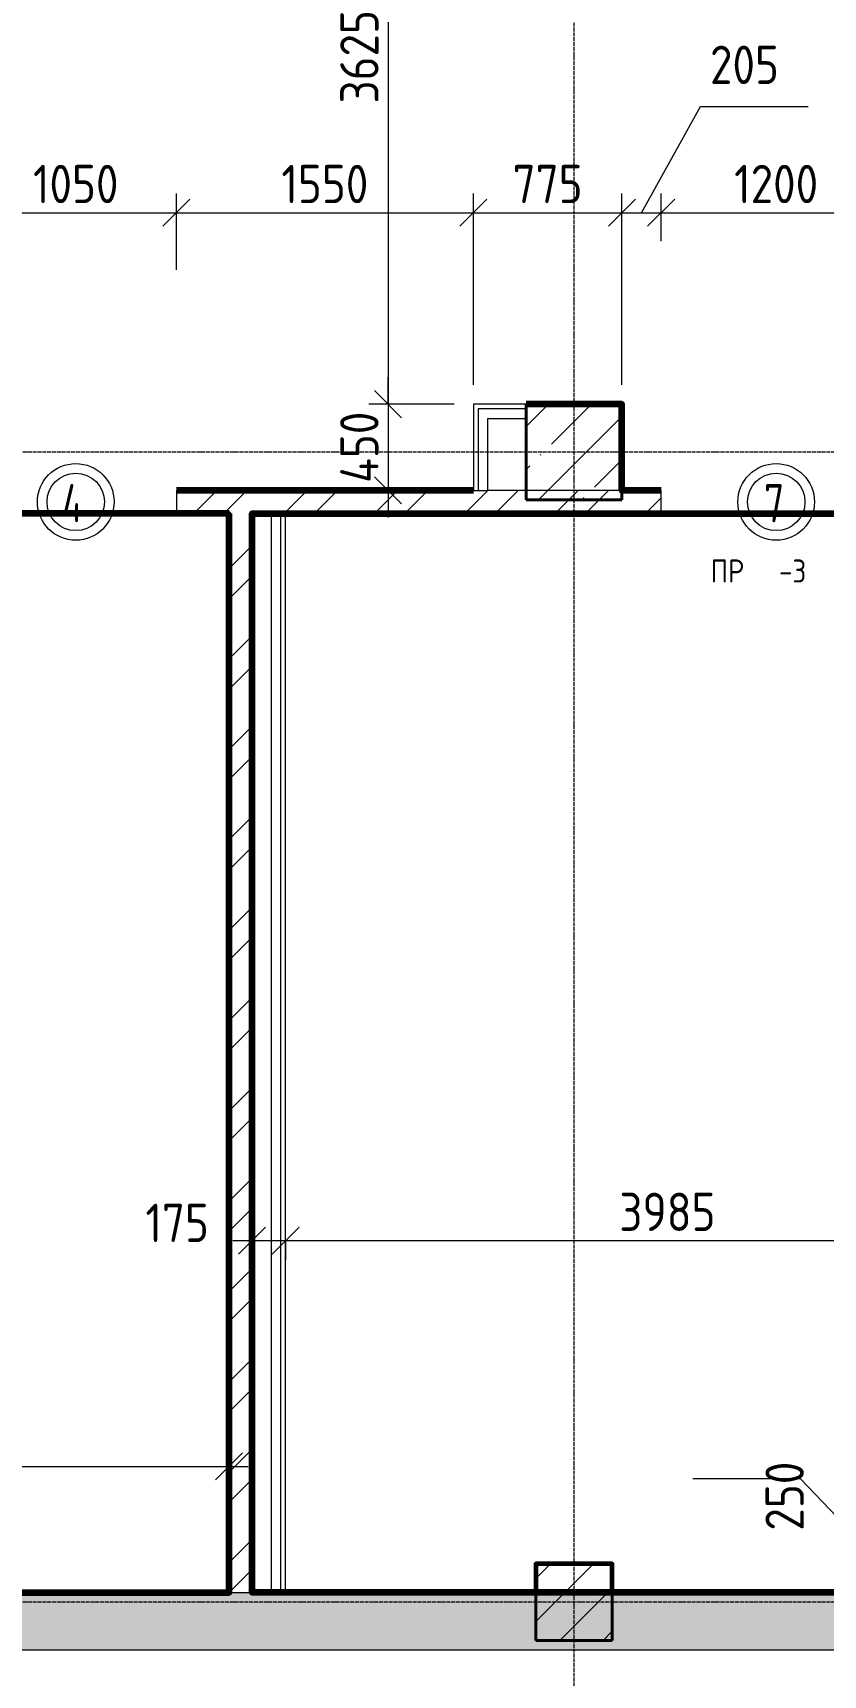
# Model space of a CAD drawing. Header units: millimetres. Extents: x -56773 to 221258, y -262288 to 26541.
# Drawn here: x 36976 to 41100, y -7377 to 1192 of the extents above; entities that cross this region are included whole.
import ezdxf

# ---------------------------------------------------------------- set-up
doc = ezdxf.new("R2010")
doc.units = ezdxf.units.MM
doc.linetypes.add('ADSK_Линия сетки', pattern=[25, 20, -2.5, 0, -2.5])
for name, color, linetype, lineweight in [('3.1 Штукатурка для инвесторов', 5, 'Continuous', 60), ('3.2) Штук 4 вып Сентябрь', 162, 'Continuous', 120), ('4.3)Шпакл баз сент инв подв и 1 эт', 6, 'Continuous', 60), ('Марки', 7, 'Continuous', 20), ('Марки дверей', 7, 'Continuous', 20), ('Несущие колонны', 7, 'Continuous', 18), ('Оси', 7, 'Continuous', 9), ('Размеры', 7, 'Continuous', 9), ('Стены внутренние', 7, 'Continuous', 18), ('Стены штриховка', 7, 'Continuous', 9)]:
    doc.layers.add(name, color=color, linetype=linetype, lineweight=lineweight)
doc.styles.add('GOST Common_3', font='', dxfattribs={"width": 0.9, "height": 200})
doc.styles.add('GOST Common_9', font='', dxfattribs={"width": 0.9, "height": 120})
doc.styles.add('GOST Common_B', font='', dxfattribs={"width": 0.8, "height": 200})
doc.styles.get('GOST Common_3').set_extended_font_data('GOST Common')
doc.styles.get('GOST Common_9').set_extended_font_data('GOST Common')
doc.styles.get('GOST Common_B').set_extended_font_data('GOST Common', bold=True)
doc.dimstyles.new('ADSK_Основной_2_0', dxfattribs={"dimscale": 304.8, "dimtxt": 201.142999, "dimasz": 0.463911, "dimexe": 0.328084, "dimexo": 0.328084, "dimgap": 0.164042, "dimtad": 1, "dimdec": 3, "dimrnd": 0.001, "dimdsep": 46, "dimtxsty": 'GOST Common_3', "dimblk1": 'OBLIQUE', "dimblk2": 'OBLIQUE', "dimsah": 1, "dimcen": 0.09, "dimdle": 0.328084, "dimazin": 2, "dimtfac": 1, "dimtdec": 4, "dimtix": 1, "dimtmove": 0, "dimatfit": 3, "dimfxl": 1, "dimtvp": 1, "dimtolj": 1, "dimtzin": 0, "dimlwd": 20, "dimlwe": 20, "dimarcsym": 2})
doc.dimstyles.new('ADSK_Основной_2_0_1', dxfattribs={"dimscale": 304.8, "dimtxt": 201.142999, "dimasz": 0.463911, "dimexe": 0.328084, "dimexo": 0.328084, "dimgap": 0.164042, "dimtad": 1, "dimdec": 3, "dimrnd": 0.001, "dimdsep": 46, "dimtxsty": 'GOST Common_3', "dimblk1": 'OBLIQUE', "dimblk2": 'OBLIQUE', "dimsah": 1, "dimcen": 0.09, "dimdle": 0.328084, "dimazin": 2, "dimtfac": 1, "dimtdec": 4, "dimtix": 1, "dimtmove": 1, "dimatfit": 3, "dimfxl": 1, "dimtvp": 1, "dimtolj": 1, "dimtzin": 0, "dimlwd": 20, "dimlwe": 20, "dimarcsym": 2})
doc.dimstyles.new('ADSK_Основной_2_0_2', dxfattribs={"dimscale": 304.8, "dimtxt": 201.142999, "dimasz": 0.463911, "dimexe": 0.328084, "dimexo": 0.328084, "dimgap": 0.164042, "dimtad": 1, "dimdec": 3, "dimrnd": 0.001, "dimdsep": 46, "dimtxsty": 'GOST Common_3', "dimblk1": 'OBLIQUE', "dimblk2": 'OBLIQUE', "dimsah": 1, "dimcen": 0.09, "dimdle": 0.328084, "dimazin": 2, "dimtfac": 1, "dimtdec": 4, "dimtix": 1, "dimtmove": 0, "dimatfit": 3, "dimfxl": 1, "dimtvp": 1, "dimtolj": 1, "dimtzin": 0, "dimlwd": 20, "dimlwe": 20, "dimarcsym": 2})
pattern_1 = [(45, (0, 0), (-224.5064, 224.5064), []), (45, (224.5, 0), (-224.5064, 224.5064), [396.875, -79.375, 3.353, -76.022])]
pattern_2 = [(45, (0, 0), (-235.7317, 235.7317), []), (45, (157.15, 0), (-235.7317, 235.7317), [])]

# ---------------------------------------------------------------- blocks, each defined once
blk = doc.blocks.new('ADSK_КолоннаЖБ_Прямоугольная - 400x400 мм-1809659-Кладочный план подвала')
at = {"layer": 'Несущие колонны', "lineweight": 40}
for p, q in [((-200, 200), (200, 200)), ((-200, -200), (-200, 200)), ((200, 200), (200, -200)), ((200, -200), (-200, -200))]:
    blk.add_line(p, q, dxfattribs=at)
blk = doc.blocks.new('ADSK_КолоннаЖБ_Прямоугольная - 500x500 мм-1807509-Кладочный план подвала')
at = {"layer": 'Несущие колонны', "lineweight": 40}
for p, q in [((-250, 250), (250, 250)), ((-250, -250), (-250, 250)), ((250, 250), (250, -250)), ((250, -250), (-250, -250))]:
    blk.add_line(p, q, dxfattribs=at)
blk = doc.blocks.new('М_двери1 - Марка экземпляра 2-3719212-Кладочный план подвала')
at = {"layer": 'Марки дверей'}
for radius in [2, 1.5]:
    blk.add_circle((0, 0), radius, dxfattribs=at)
blk = doc.blocks.new('_Oblique')
at = {"color": 0, "linetype": 'ByBlock', "lineweight": -2}
blk.add_line((-0.5, -0.5), (0.5, 0.5), dxfattribs=at)
blk = doc.blocks.new('DIMBLOCK286-Кладочный план подвала')
at = {"layer": 'Defpoints', "color": 0, "lineweight": 25, "transparency": 16777216}
for p in [(37725, 253.7), (36675, -145), (37725, -145)]:
    blk.add_point(p, dxfattribs=at)
at = {"layer": 'Размеры', "color": 0, "lineweight": 20, "transparency": 16777216}
for p, q in [((36675, -45), (36675, 353.7)), ((37725, -45), (37725, 353.7)), ((36575, 253.7), (37825, 253.7))]:
    blk.add_line(p, q, dxfattribs=at)
at = {"layer": 'Размеры', "color": 0, "lineweight": 20, "transparency": 16777216, "xscale": 141.4, "yscale": 141.4, "zscale": 141.4, "rotation": 180}
blk.add_blockref('_Oblique', (36675, 253.7), dxfattribs=at)
at = {"layer": 'Размеры', "color": 0, "lineweight": 20, "transparency": 16777216, "xscale": 141.4, "yscale": 141.4, "zscale": 141.4}
blk.add_blockref('_Oblique', (37725, 253.7), dxfattribs=at)
at = {"layer": 'Размеры', "color": 0, "lineweight": 9, "transparency": 16777216, "insert": (37200, 403.7), "char_height": 200, "width": 560.473, "attachment_point": 5, "style": 'GOST Common_3'}
blk.add_mtext('\\A1;1050', dxfattribs=at)
blk = doc.blocks.new('DIMBLOCK287-Кладочный план подвала')
at = {"layer": 'Defpoints', "color": 0, "lineweight": 25, "transparency": 16777216}
for p in [(39275, 253.7), (37725, -145), (39275, -745)]:
    blk.add_point(p, dxfattribs=at)
at = {"layer": 'Размеры', "color": 0, "lineweight": 20, "transparency": 16777216}
for p, q in [((37725, -45), (37725, 353.7)), ((39275, -645), (39275, 353.7)), ((37625, 253.7), (39375, 253.7))]:
    blk.add_line(p, q, dxfattribs=at)
at = {"layer": 'Размеры', "color": 0, "lineweight": 20, "transparency": 16777216, "xscale": 141.4, "yscale": 141.4, "zscale": 141.4, "rotation": 180}
blk.add_blockref('_Oblique', (37725, 253.7), dxfattribs=at)
at = {"layer": 'Размеры', "color": 0, "lineweight": 20, "transparency": 16777216, "xscale": 141.4, "yscale": 141.4, "zscale": 141.4}
blk.add_blockref('_Oblique', (39275, 253.7), dxfattribs=at)
at = {"layer": 'Размеры', "color": 0, "lineweight": 9, "transparency": 16777216, "insert": (38500, 403.7), "char_height": 200, "width": 560.473, "attachment_point": 5, "style": 'GOST Common_3'}
blk.add_mtext('\\A1;1550', dxfattribs=at)
blk = doc.blocks.new('DIMBLOCK288-Кладочный план подвала')
at = {"layer": 'Defpoints', "color": 0, "lineweight": 25, "transparency": 16777216}
for p in [(40050, 253.7), (39275, -745), (40050, -745)]:
    blk.add_point(p, dxfattribs=at)
at = {"layer": 'Размеры', "color": 0, "lineweight": 20, "transparency": 16777216}
for p, q in [((39275, -645), (39275, 353.7)), ((40050, -645), (40050, 353.7)), ((39175, 253.7), (40150, 253.7))]:
    blk.add_line(p, q, dxfattribs=at)
at = {"layer": 'Размеры', "color": 0, "lineweight": 20, "transparency": 16777216, "xscale": 141.4, "yscale": 141.4, "zscale": 141.4, "rotation": 180}
blk.add_blockref('_Oblique', (39275, 253.7), dxfattribs=at)
at = {"layer": 'Размеры', "color": 0, "lineweight": 20, "transparency": 16777216, "xscale": 141.4, "yscale": 141.4, "zscale": 141.4}
blk.add_blockref('_Oblique', (40050, 253.7), dxfattribs=at)
at = {"layer": 'Размеры', "color": 0, "lineweight": 9, "transparency": 16777216, "insert": (39662.5, 403.7), "char_height": 200, "width": 454.106, "attachment_point": 5, "style": 'GOST Common_3'}
blk.add_mtext('\\A1;775', dxfattribs=at)
blk = doc.blocks.new('DIMBLOCK289-Кладочный план подвала')
at = {"layer": 'Defpoints', "color": 0, "lineweight": 25, "transparency": 16777216}
for p in [(40255, 253.7), (40255, 5), (40050, -745)]:
    blk.add_point(p, dxfattribs=at)
at = {"layer": 'Размеры', "color": 0, "lineweight": 20, "transparency": 16777216}
for p, q in [((40152.5, 253.7), (40459.6, 808.7)), ((40459.6, 808.7), (41022.5, 808.7)), ((40050, -645), (40050, 353.7)), ((40255, 105), (40255, 353.7)), ((39950, 253.7), (40355, 253.7))]:
    blk.add_line(p, q, dxfattribs=at)
at = {"layer": 'Размеры', "color": 0, "lineweight": 20, "transparency": 16777216, "xscale": 141.4, "yscale": 141.4, "zscale": 141.4, "rotation": 180}
blk.add_blockref('_Oblique', (40050, 253.7), dxfattribs=at)
at = {"layer": 'Размеры', "color": 0, "lineweight": 20, "transparency": 16777216, "xscale": 141.4, "yscale": 141.4, "zscale": 141.4}
blk.add_blockref('_Oblique', (40255, 253.7), dxfattribs=at)
at = {"layer": 'Размеры', "color": 0, "lineweight": 9, "transparency": 16777216, "insert": (40509.6, 1125.4), "char_height": 200, "width": 454.106, "attachment_point": 1, "line_spacing_factor": 1.022761, "style": 'GOST Common_3'}
blk.add_mtext('\\A1;205', dxfattribs=at)
blk = doc.blocks.new('DIMBLOCK290-Кладочный план подвала')
at = {"layer": 'Defpoints', "color": 0, "lineweight": 25, "transparency": 16777216}
for p in [(41455, 253.7), (40255, 5), (41455, 5)]:
    blk.add_point(p, dxfattribs=at)
at = {"layer": 'Размеры', "color": 0, "lineweight": 20, "transparency": 16777216}
for p, q in [((40255, 105), (40255, 353.7)), ((41455, 105), (41455, 353.7)), ((40155, 253.7), (41555, 253.7))]:
    blk.add_line(p, q, dxfattribs=at)
at = {"layer": 'Размеры', "color": 0, "lineweight": 20, "transparency": 16777216, "xscale": 141.4, "yscale": 141.4, "zscale": 141.4, "rotation": 180}
blk.add_blockref('_Oblique', (40255, 253.7), dxfattribs=at)
at = {"layer": 'Размеры', "color": 0, "lineweight": 20, "transparency": 16777216, "xscale": 141.4, "yscale": 141.4, "zscale": 141.4}
blk.add_blockref('_Oblique', (41455, 253.7), dxfattribs=at)
at = {"layer": 'Размеры', "color": 0, "lineweight": 9, "transparency": 16777216, "insert": (40855, 403.7), "char_height": 200, "width": 560.473, "attachment_point": 5, "style": 'GOST Common_3'}
blk.add_mtext('\\A1;1200', dxfattribs=at)
blk = doc.blocks.new('DIMBLOCK389-Кладочный план подвала')
at = {"layer": 'Defpoints', "color": 0, "lineweight": 25, "transparency": 16777216}
for p in [(34000, -6187.2), (38000, -6187.2), (38000, -6287.2)]:
    blk.add_point(p, dxfattribs=at)
at = {"layer": 'Размеры', "color": 0, "lineweight": 20, "transparency": 16777216}
for p, q in [((33900, -6287.2), (38100, -6287.2)), ((34000, -6287.2), (34000, -6387.2)), ((38000, -6287.2), (38000, -6387.2))]:
    blk.add_line(p, q, dxfattribs=at)
at = {"layer": 'Размеры', "color": 0, "lineweight": 20, "transparency": 16777216, "xscale": 141.4, "yscale": 141.4, "zscale": 141.4, "rotation": 180}
blk.add_blockref('_Oblique', (34000, -6287.2), dxfattribs=at)
at = {"layer": 'Размеры', "color": 0, "lineweight": 20, "transparency": 16777216, "xscale": 141.4, "yscale": 141.4, "zscale": 141.4}
blk.add_blockref('_Oblique', (38000, -6287.2), dxfattribs=at)
at = {"layer": 'Размеры', "color": 0, "lineweight": 9, "transparency": 16777216, "insert": (36000, -6137.2), "char_height": 200, "width": 625.93, "attachment_point": 5, "style": 'GOST Common_3'}
blk.add_mtext('\\A1;4000', dxfattribs=at)
blk = doc.blocks.new('DIMBLOCK391-Кладочный план подвала')
at = {"layer": 'Defpoints', "color": 0, "lineweight": 25, "transparency": 16777216}
for p in [(41326.5, -6695), (41426.5, -6695), (41326.5, -6945)]:
    blk.add_point(p, dxfattribs=at)
at = {"layer": 'Размеры', "color": 0, "lineweight": 20, "transparency": 16777216}
for p, q in [((40982.5, -6351.9), (40419.6, -6351.9)), ((41426.5, -6820), (40982.5, -6351.9)), ((41426.5, -7045), (41426.5, -6595)), ((41426.5, -6695), (41526.5, -6695)), ((41426.5, -6945), (41526.5, -6945))]:
    blk.add_line(p, q, dxfattribs=at)
at = {"layer": 'Размеры', "color": 0, "lineweight": 20, "transparency": 16777216, "xscale": 141.4, "yscale": 141.4, "zscale": 141.4}
for p, rotation in [((41426.5, -6695), 90), ((41426.5, -6945), 270)]:
    blk.add_blockref('_Oblique', p, dxfattribs=dict(at, rotation=rotation))
at = {"layer": 'Размеры', "color": 0, "lineweight": 9, "transparency": 16777216, "insert": (40799.2, -6622.7), "char_height": 200, "width": 454.106, "attachment_point": 1, "rotation": 90, "line_spacing_factor": 1.022761, "style": 'GOST Common_3'}
blk.add_mtext('\\A1;250', dxfattribs=at)
blk = doc.blocks.new('DIMBLOCK394-Кладочный план подвала')
at = {"layer": 'Defpoints', "color": 0, "lineweight": 25, "transparency": 16777216}
for p in [(38120, -5009.4), (38295, -5009.4), (38295, -5109.3)]:
    blk.add_point(p, dxfattribs=at)
at = {"layer": 'Размеры', "color": 0, "lineweight": 20, "transparency": 16777216}
for p, q in [((38020, -5109.3), (38395, -5109.3)), ((38120, -5109.4), (38120, -5209.3)), ((38295, -5109.4), (38295, -5209.3))]:
    blk.add_line(p, q, dxfattribs=at)
at = {"layer": 'Размеры', "color": 0, "lineweight": 20, "transparency": 16777216, "xscale": 141.4, "yscale": 141.4, "zscale": 141.4, "rotation": 180}
blk.add_blockref('_Oblique', (38120, -5109.3), dxfattribs=at)
at = {"layer": 'Размеры', "color": 0, "lineweight": 20, "transparency": 16777216, "xscale": 141.4, "yscale": 141.4, "zscale": 141.4}
blk.add_blockref('_Oblique', (38295, -5109.3), dxfattribs=at)
at = {"layer": 'Размеры', "color": 0, "lineweight": 9, "transparency": 16777216, "insert": (37563.9, -4916.8), "char_height": 200, "width": 409.104, "attachment_point": 1, "line_spacing_factor": 1.022761, "style": 'GOST Common_3'}
blk.add_mtext('\\A1;175', dxfattribs=at)
blk = doc.blocks.new('DIMBLOCK395-Кладочный план подвала')
at = {"layer": 'Defpoints', "color": 0, "lineweight": 25, "transparency": 16777216}
for p in [(38295, -5009.4), (42280, -5109.3), (42280, -5133)]:
    blk.add_point(p, dxfattribs=at)
at = {"layer": 'Размеры', "color": 0, "lineweight": 20, "transparency": 16777216}
for p, q in [((42280, -5033), (42280, -5009.3)), ((38195, -5109.3), (42380, -5109.3)), ((38295, -5109.4), (38295, -5209.3))]:
    blk.add_line(p, q, dxfattribs=at)
at = {"layer": 'Размеры', "color": 0, "lineweight": 20, "transparency": 16777216, "xscale": 141.4, "yscale": 141.4, "zscale": 141.4, "rotation": 180}
blk.add_blockref('_Oblique', (38295, -5109.3), dxfattribs=at)
at = {"layer": 'Размеры', "color": 0, "lineweight": 20, "transparency": 16777216, "xscale": 141.4, "yscale": 141.4, "zscale": 141.4}
blk.add_blockref('_Oblique', (42280, -5109.3), dxfattribs=at)
at = {"layer": 'Размеры', "color": 0, "lineweight": 9, "transparency": 16777216, "insert": (40287.5, -4959.3), "char_height": 200, "width": 605.475, "attachment_point": 5, "style": 'GOST Common_3'}
blk.add_mtext('\\A1;3985', dxfattribs=at)
blk = doc.blocks.new('DIMBLOCK471-Кладочный план подвала')
at = {"layer": 'Defpoints', "color": 0, "lineweight": 25, "transparency": 16777216}
for p in [(39275, 2880), (38830, -745), (39275, -745)]:
    blk.add_point(p, dxfattribs=at)
at = {"layer": 'Размеры', "color": 0, "lineweight": 20, "transparency": 16777216}
for p, q in [((38830, 2980), (38830, -845)), ((39175, 2880), (38730, 2880)), ((39175, -745), (38730, -745))]:
    blk.add_line(p, q, dxfattribs=at)
at = {"layer": 'Размеры', "color": 0, "lineweight": 20, "transparency": 16777216, "xscale": 141.4, "yscale": 141.4, "zscale": 141.4}
for p, rotation in [((38830, 2880), 90), ((38830, -745), 270)]:
    blk.add_blockref('_Oblique', p, dxfattribs=dict(at, rotation=rotation))
at = {"layer": 'Размеры', "color": 0, "lineweight": 9, "transparency": 16777216, "insert": (38680, 1067.5), "char_height": 200, "width": 605.475, "attachment_point": 5, "rotation": 90, "style": 'GOST Common_3'}
blk.add_mtext('\\A1;3625', dxfattribs=at)
blk = doc.blocks.new('DIMBLOCK472-Кладочный план подвала')
at = {"layer": 'Defpoints', "color": 0, "lineweight": 25, "transparency": 16777216}
for p in [(39275, -745), (38830, -1195), (38930, -1195)]:
    blk.add_point(p, dxfattribs=at)
at = {"layer": 'Размеры', "color": 0, "lineweight": 20, "transparency": 16777216}
for p, q in [((38830, -745), (38830, -603.6)), ((39175, -745), (38730, -745)), ((38830, -745), (38830, -1195)), ((38830, -1195), (38730, -1195)), ((38830, -1195), (38830, -1336.4))]:
    blk.add_line(p, q, dxfattribs=at)
at = {"layer": 'Размеры', "color": 0, "lineweight": 20, "transparency": 16777216, "xscale": 141.4, "yscale": 141.4, "zscale": 141.4}
for p, rotation in [((38830, -745), 270), ((38830, -1195), 90)]:
    blk.add_blockref('_Oblique', p, dxfattribs=dict(at, rotation=rotation))
at = {"layer": 'Размеры', "color": 0, "lineweight": 9, "transparency": 16777216, "insert": (38680, -970), "char_height": 200, "width": 474.561, "attachment_point": 5, "rotation": 90, "style": 'GOST Common_3'}
blk.add_mtext('\\A1;450', dxfattribs=at)

msp = doc.modelspace()

# ---------------------------------------------------------------- hatches: boundary and pattern name
at = {"layer": 'Несущие колонны', "lineweight": 9}
h = msp.add_hatch(dxfattribs=at)
h.set_pattern_fill('FP_3', color=256, style=0, pattern_type=2)
h.set_pattern_definition(pattern_1)
h.paths.add_polyline_path([(40050, -1245.031), (40050, -745.031), (39550, -745.031), (39550, -1245.031)])
h = msp.add_hatch(dxfattribs=at)
h.set_pattern_fill('FP_3', color=256, style=0, pattern_type=2)
h.set_pattern_definition(pattern_1)
h.paths.add_polyline_path([(40000, -7195.031), (40000, -6795.031), (39600, -6795.031), (39600, -7195.031)])
at = {"layer": 'Стены внутренние', "lineweight": 9}
h = msp.add_hatch(dxfattribs=at)
h.set_pattern_fill('FP_2', color=256, style=0, pattern_type=2)
h.set_pattern_definition(pattern_2)
h.paths.add_polyline_path([(61550, -1315.031), (61550, -1245.031), (61350, -1245.031), (61350, -1195.031), (61175, -1195.031), (61175, -1315.031)])
h.paths.add_polyline_path([(60125, -1315.031), (60125, -1195.031), (55850, -1195.031), (55850, -1245.031), (55350, -1245.031), (55350, -1195.031), (52020, -1195.031), (52020, -1315.031), (58221.4367, -1315.031)])
h.paths.add_polyline_path([(49850, -1315.031), (50470, -1315.031), (50470, -1195.031), (49850, -1195.031), (49850, -1245.031), (49350, -1245.031), (49350, -1195.031), (47800, -1195.031), (47800, -1315.031), (49620, -1315.031)])
h.paths.add_polyline_path([(46750, -1315.031), (46750, -1195.031), (45475, -1195.031), (45475, -1315.031), (45720, -1315.031)])
h.paths.add_polyline_path([(44275, -1315.031), (44275, -1195.031), (41455, -1195.031), (41455, -1315.031), (42400, -1315.031)])
h.paths.add_polyline_path([(40255, -1315.031), (40255, -1195.031), (37725, -1195.031), (37725, -1315.031), (38295, -1315.031)])
h.paths.add_polyline_path([(36478.0028, -1315.031), (36675, -1315.031), (36675, -1195.031), (32880, -1195.031), (32880, -1315.031), (34000, -1315.031)])
h.paths.add_polyline_path([(31830, -1315.031), (31830, -1195.031), (28050, -1195.031), (28050, -1245.031), (28000, -1245.031), (28000, -1315.031), (31042.1443, -1315.031)])
h = msp.add_hatch(dxfattribs=at)
h.set_pattern_fill('FP_2', color=256, style=0, pattern_type=2)
h.set_pattern_definition(pattern_2)
h.paths.add_polyline_path([(38120, -6945.031), (38120, -1315.031), (38000, -1315.031), (38000, -6945.031)])
h = msp.add_hatch(dxfattribs=at)
h.set_pattern_fill('FP_3', color=256, style=0, pattern_type=2)
h.set_pattern_definition(pattern_1)
h.paths.add_polyline_path([(61550, -7245.031), (61550, -6945.031), (49800, -6945.031), (49800, -7195.031), (49400, -7195.031), (49400, -6945.031), (34000, -6945.031), (34000, -7195.031), (33600, -7195.031), (33600, -6945.031), (28000, -6945.031), (28000, -7195.031), (27600, -7195.031), (27600, -6945.031), (22000, -6945.031), (22000, -7195.031), (21600, -7195.031), (21600, -6945.031), (9000, -6945.031), (9000, -7195.031), (8600, -7195.031), (8600, -6945.031), (3000, -6945.031), (3000, -7195.031), (2600, -7195.031), (2600, -6945.031), (-13400, -6945.031), (-13400, -7195.031), (-13800, -7195.031), (-13800, -6945.031), (-19400, -6945.031), (-19400, -7195.031), (-19550, -7195.031), (-19550, -7245.031), (52785.5782, -7245.031)])

# ---------------------------------------------------------------- linework, layer by layer
at = {"layer": '3.1 Штукатурка для инвесторов'}
for points in [[(46050, -745.031), (45550, -745.031), (45550, -6945.031), (42434.1503, -6945.031), (40000, -6945.031), (40000, -6795.031), (39600, -6795.031), (39600, -6945.031), (38270, -6945.031)], [(40255, -1195.031), (40050, -1195.031), (40050, -745.031), (39550, -745.031)], [(39275, -1195.031), (37725, -1195.031)], [(38000, -6945.031), (38000, -1315.031), (37725, -1315.031)], [(38000, -6945.031), (34000, -6945.031)]]:
    msp.add_lwpolyline(points, dxfattribs=at)
at = {"layer": '3.2) Штук 4 вып Сентябрь'}
for points in [[(40255, -1195.031), (40050, -1195.031), (40050, -745.031), (39550, -745.031)], [(39275, -1195.031), (37725, -1195.031)]]:
    msp.add_lwpolyline(points, dxfattribs=at)
for points in [[(38000, -1315.031), (34000, -1315.031), (34000, -6945.031), (38000, -6945.031)], [(42280, -6945.031), (38120, -6945.031), (38120, -1315.031), (42280, -1315.031)]]:
    msp.add_lwpolyline(points, close=True, dxfattribs=at)
at = {"layer": '4.3)Шпакл баз сент инв подв и 1 эт'}
for points in [[(40255, -1195.031), (40050, -1195.031), (40050, -745.031), (39550, -745.031)], [(39275, -1195.031), (37725, -1195.031)]]:
    msp.add_lwpolyline(points, dxfattribs=at)
for points in [[(38000, -1315.031), (34000, -1315.031), (34000, -6945.031), (38000, -6945.031)], [(42280, -6945.031), (38120, -6945.031), (38120, -1315.031), (42280, -1315.031)]]:
    msp.add_lwpolyline(points, close=True, dxfattribs=at)
at = {"layer": 'Несущие колонны', "lineweight": 9}
for p, q in [((40050, -745.031), (39550, -745.031)), ((39550, -745.031), (39550, -1245.031)), ((40050, -1245.031), (40050, -745.031)), ((39550, -1245.031), (40050, -1245.031)), ((40000, -6795.031), (39600, -6795.031)), ((39600, -6795.031), (39600, -7195.031)), ((40000, -7195.031), (40000, -6795.031)), ((39600, -7195.031), (40000, -7195.031))]:
    msp.add_line(p, q, dxfattribs=at)
at = {"layer": 'Оси', "linetype": 'ADSK_Линия сетки', "lineweight": 5}
for p, q in [((39800, -10973.8823), (39800, 10027.4451)), ((62221.372, -995.031), (-25240.0967, -995.031)), ((62221.372, -6995.031), (-25240.0967, -6995.031))]:
    msp.add_line(p, q, dxfattribs=at)
at = {"layer": 'Стены внутренние', "lineweight": 5}
for p, q in [((39275, -745.031), (39275, -1195.031)), ((39550, -745.031), (39275, -745.031)), ((39550, -820.031), (39550, -745.031)), ((39350, -1195.031), (39350, -820.031)), ((39350, -820.031), (39550, -820.031)), ((39275, -1195.031), (37725, -1195.031)), ((37725, -1195.031), (37725, -1315.031)), ((40255, -1195.031), (39350, -1195.031)), ((40255, -1315.031), (40255, -1195.031)), ((37725, -1315.031), (38000, -1315.031)), ((38000, -1315.031), (38000, -6945.031)), ((38120, -1315.031), (38220, -1315.031)), ((38120, -6945.031), (38120, -1315.031)), ((38220, -1315.031), (38220, -6945.031)), ((38295, -1315.031), (40255, -1315.031)), ((38295, -6945.031), (38295, -1315.031)), ((38000, -6945.031), (34000, -6945.031)), ((38220, -6945.031), (38120, -6945.031)), ((42280, -6945.031), (38295, -6945.031)), ((-19850, -7245.031), (61850, -7245.031))]:
    msp.add_line(p, q, dxfattribs=at)
at = {"layer": 'Стены штриховка', "lineweight": 9}
for p, q in [((39300, -770.031), (39300, -1195.031)), ((39550, -770.031), (39300, -770.031)), ((39275, -1195.031), (39350, -1195.031)), ((38295, -1315.031), (38220, -1315.031)), ((38270, -6945.031), (38270, -1315.031)), ((38000, -6945.031), (38120, -6945.031)), ((38220, -6945.031), (38295, -6945.031))]:
    msp.add_line(p, q, dxfattribs=at)

# ---------------------------------------------------------------- block references
at = {"layer": 'Марки дверей', "xscale": 99.99999999999993, "yscale": 99.99999999999993, "zscale": 99.99999999999993}
for p in [(37200, -1255.031), (40855, -1255.031)]:
    msp.add_blockref('М_двери1 - Марка экземпляра 2-3719212-Кладочный план подвала', p, dxfattribs=at)
at = {"layer": 'Несущие колонны', "lineweight": 40, "rotation": 89.9999999999999}
for name, p in [('ADSK_КолоннаЖБ_Прямоугольная - 500x500 мм-1807509-Кладочный план подвала', (39800, -995.031)), ('ADSK_КолоннаЖБ_Прямоугольная - 400x400 мм-1809659-Кладочный план подвала', (39800, -6995.031))]:
    msp.add_blockref(name, p, dxfattribs=at)

# ---------------------------------------------------------------- texts
at = {"layer": 'Марки', "lineweight": 9, "char_height": 120, "attachment_point": 1, "style": 'GOST Common_9'}
for s, insert, width in [('ПР', (40512.55, -1555.6039), 432.91125), ('-3', (40869.7375, -1555.6039), 389.620125)]:
    msp.add_mtext(s, dxfattribs=dict(at, insert=insert, width=width))
at = {"layer": 'Марки дверей', "lineweight": 5, "char_height": 200, "attachment_point": 1, "style": 'GOST Common_B'}
for s, insert, width in [('\\fGOST Common|b1|i0|c204|p34|;\\W.8;4', (37127.9426, -1161.3721), 166.751), ('\\fGOST Common|b1|i0|c204|p34|;\\W.8;7', (40790.9426, -1161.3721), 147.5105)]:
    msp.add_mtext(s, dxfattribs=dict(at, insert=insert, width=width))

# ---------------------------------------------------------------- dimensions: what is measured, and where the dimension line sits
at = {"layer": 'Размеры', "lineweight": 9}
for base, p1, p2, override, picture, middle in [((38829.9878, -745.031), (39275, 2879.969), (39275, -745.031), {"dimpost": '<>', "dimfxl": 3625}, 'DIMBLOCK471-Кладочный план подвала', (38679.9878, 1067.469)), ((38829.9878, -1195.031), (39275, -745.031), (38929.9727, -1195.031), {"dimpost": '<>', "dimfxl": 567.048356}, 'DIMBLOCK472-Кладочный план подвала', (38679.9878, -970.031))]:
    dim = msp.add_linear_dim(base=base, p1=p1, p2=p2, angle=90, dimstyle='ADSK_Основной_2_0_2', override=override, dxfattribs=at)
    dim.commit()
    dim.dimension.update_dxf_attribs({"geometry": picture, "text_midpoint": middle})
for base, p1, p2, override, picture, middle in [((40255, 253.7444), (40050, -745.031), (40255, 4.969), {"dimpost": '<>', "dimfxl": 777.512058}, 'DIMBLOCK289-Кладочный план подвала', (40509.6111, 808.727)), ((38295, -5109.3369), (38120, -5009.352), (38295, -5009.352), {"dimpost": '<>', "dimfxl": 175}, 'DIMBLOCK394-Кладочный план подвала', (37768.4813, -5233.4631))]:
    dim = msp.add_linear_dim(base=base, p1=p1, p2=p2, dimstyle='ADSK_Основной_2_0_1', override=override, dxfattribs=at)
    dim.commit()
    dim.dimension.update_dxf_attribs({"geometry": picture, "text_midpoint": middle, "dimtype": 160})
for base, p1, p2, dimstyle, override, picture, middle in [((37725, 253.7444), (36675, -145.031), (37725, -145.031), 'ADSK_Основной_2_0', {"dimpost": '<>', "dimfxl": 1050}, 'DIMBLOCK286-Кладочный план подвала', (37200, 403.7444)), ((39275, 253.7444), (37725, -145.031), (39275, -745.031), 'ADSK_Основной_2_0', {"dimpost": '<>', "dimfxl": 1662.077014}, 'DIMBLOCK287-Кладочный план подвала', (38500, 403.7444)), ((40050, 253.7444), (39275, -745.031), (40050, -745.031), 'ADSK_Основной_2_0', {"dimpost": '<>', "dimfxl": 775}, 'DIMBLOCK288-Кладочный план подвала', (39662.5, 403.7444)), ((41455, 253.7444), (40255, 4.969), (41455, 4.969), 'ADSK_Основной_2_0', {"dimpost": '<>', "dimfxl": 1200}, 'DIMBLOCK290-Кладочный план подвала', (40855, 403.7444)), ((42280, -5109.3369), (38295, -5009.352), (42280, -5133.031), 'ADSK_Основной_2_0_2', {"dimpost": '<>', "dimfxl": 3986.918799}, 'DIMBLOCK395-Кладочный план подвала', (40287.5, -4959.3369)), ((38000, -6287.1756), (34000, -6187.1907), (38000, -6187.1907), 'ADSK_Основной_2_0_2', {"dimpost": '<>', "dimfxl": 4000}, 'DIMBLOCK389-Кладочный план подвала', (36000, -6137.1756))]:
    dim = msp.add_linear_dim(base=base, p1=p1, p2=p2, dimstyle=dimstyle, override=override, dxfattribs=at)
    dim.commit()
    dim.dimension.update_dxf_attribs({"geometry": picture, "text_midpoint": middle})
dim = msp.add_linear_dim(base=(41426.4886, -6695.031), p1=(41326.5037, -6945.031), p2=(41326.5037, -6695.031), angle=90, dimstyle='ADSK_Основной_2_0_1', override={"dimpost": '<>', "dimfxl": 250}, dxfattribs=at)
dim.commit()
dim.dimension.update_dxf_attribs({"geometry": 'DIMBLOCK391-Кладочный план подвала', "text_midpoint": (40932.4876, -6351.9119), "dimtype": 160, "text_rotation": 90})

doc.saveas('drawing.dxf')
